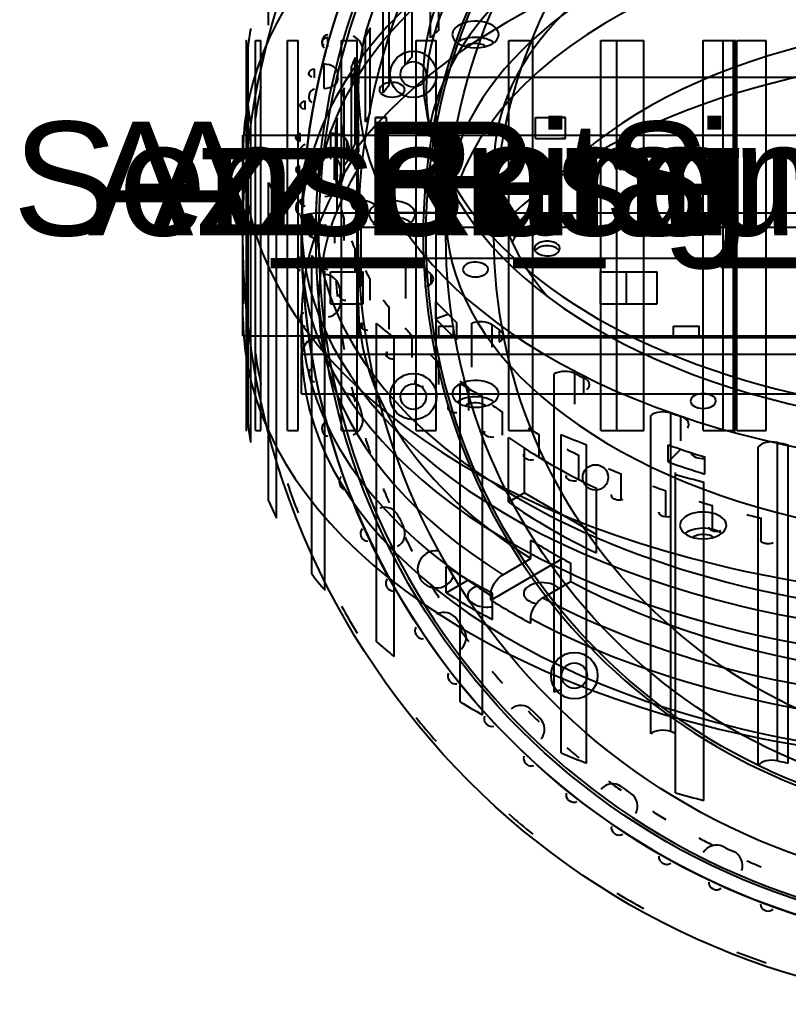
# Model space of a CAD drawing. Header units: millimetres. Extents: x 179.4 to 240.5, y 124.8 to 172.2.
# Drawn here: x 179.38 to 203.04, y 124.75 to 155.14 of the extents above; entities that cross this region are included whole.
import ezdxf
from ezdxf.enums import TextEntityAlignment as Align

# ---------------------------------------------------------------- set-up
doc = ezdxf.new("R2010")
doc.units = ezdxf.units.MM
for name, color, linetype in [('A_01_Base_Az_Retainer_Ring', 7, 'CONTINUOUS'), ('A_01_Base_Az_Ring_Gear', 7, 'CONTINUOUS'), ('A_01_Base_Base_Cup', 7, 'CONTINUOUS'), ('A_01_Base_Sensor_Sun_Gear', 7, 'CONTINUOUS'), ('V_01_Base_Az_Retainer_Ring_0', 7, 'CONTINUOUS'), ('V_01_Base_Az_Retainer_Ring_1', 7, 'CONTINUOUS'), ('V_01_Base_Az_Retainer_Ring_2', 7, 'CONTINUOUS'), ('V_01_Base_Az_Retainer_Ring_3', 7, 'CONTINUOUS'), ('V_01_Base_Az_Ring_Gear_0', 7, 'CONTINUOUS'), ('V_01_Base_Az_Ring_Gear_1', 7, 'CONTINUOUS'), ('V_01_Base_Az_Ring_Gear_2', 7, 'CONTINUOUS'), ('V_01_Base_Az_Ring_Gear_3', 7, 'CONTINUOUS'), ('V_01_Base_Base_Cup_0', 7, 'CONTINUOUS'), ('V_01_Base_Base_Cup_1', 7, 'CONTINUOUS'), ('V_01_Base_Base_Cup_2', 7, 'CONTINUOUS'), ('V_01_Base_Base_Cup_3', 7, 'CONTINUOUS'), ('V_01_Base_Sensor_Sun_Gear_0', 7, 'CONTINUOUS'), ('V_01_Base_Sensor_Sun_Gear_1', 7, 'CONTINUOUS'), ('V_01_Base_Sensor_Sun_Gear_2', 7, 'CONTINUOUS'), ('V_01_Base_Sensor_Sun_Gear_3', 7, 'CONTINUOUS')]:
    doc.layers.add(name, color=color, linetype=linetype)
doc.styles.get("Standard").update_dxf_attribs({"font": 'arial.ttf'})

msp = doc.modelspace()

# ---------------------------------------------------------------- linework, layer by layer
at = {"layer": 'V_01_Base_Az_Retainer_Ring_0'}
msp.add_line((188.058, 147.803), (188.058, 148.761), dxfattribs=at)
msp.add_open_spline([(188.058, 148.761), (188.057, 148.874), (188.103, 148.986), (188.183, 149.067), (188.263, 149.149), (188.378, 149.197), (188.493, 149.197)], degree=3, knots=[0, 0, 0, 0, 0.5, 0.5, 0.5, 1, 1, 1, 1], dxfattribs=at)
for points in [[(188.493, 149.197), (189.032, 149.197), (190.623, 149.197), (193.185, 149.197), (196.591, 149.197), (200.669, 149.197), (205.214, 149.197), (210, 149.197), (214.786, 149.197), (219.331, 149.197), (223.409, 149.197), (226.815, 149.197), (229.377, 149.197), (230.968, 149.197), (231.507, 149.197)], [(188.058, 148.761), (188.608, 148.761), (190.231, 148.761), (192.845, 148.761), (196.319, 148.761), (200.48, 148.761), (205.117, 148.761), (210, 148.761), (214.883, 148.761), (219.52, 148.761), (223.681, 148.761), (227.155, 148.761), (229.769, 148.761), (231.392, 148.761), (231.942, 148.761)], [(188.058, 147.803), (188.608, 147.803), (190.231, 147.803), (192.845, 147.803), (196.319, 147.803), (200.48, 147.803), (205.117, 147.803), (210, 147.803), (214.883, 147.803), (219.52, 147.803), (223.681, 147.803), (227.155, 147.803), (229.769, 147.803), (231.392, 147.803), (231.942, 147.803)]]:
    msp.add_open_spline(points, degree=1, dxfattribs=at)
at = {"layer": 'V_01_Base_Az_Retainer_Ring_1'}
for centre, radius in [((210, 148.5), 21.942), ((210, 148.5), 21.942), ((210, 148.5), 21.507), ((210, 148.5), 17.501), ((191.497, 153.458), 0.714), ((191.497, 153.458), 0.392), ((191.497, 143.542), 0.714), ((191.497, 143.542), 0.392), ((196.455, 134.955), 0.714), ((196.455, 134.955), 0.392)]:
    msp.add_circle(centre, radius, dxfattribs=at)
at = {"layer": 'V_01_Base_Az_Retainer_Ring_2'}
msp.add_line((188.058, 147.803), (188.058, 148.761), dxfattribs=at)
for points, degree, knots in [([(188.058, 148.761), (188.057, 148.874), (188.103, 148.986), (188.183, 149.067), (188.263, 149.149), (188.378, 149.197), (188.493, 149.197)], 3, [0, 0, 0, 0, 0.5, 0.5, 0.5, 1, 1, 1, 1]), ([(192.211, 149.197), (192.202, 149.197), (192.193, 149.197), (192.167, 149.197), (192.14, 149.197), (192.098, 149.197), (192.055, 149.197), (191.999, 149.197), (191.942, 149.197), (191.874, 149.197), (191.807, 149.197), (191.658, 149.197), (191.497, 149.197), (191.417, 149.197), (191.338, 149.197), (191.263, 149.197), (191.187, 149.197), (191.119, 149.197), (191.052, 149.197), (190.995, 149.197), (190.939, 149.197), (190.896, 149.197), (190.854, 149.197), (190.827, 149.197), (190.801, 149.197), (190.792, 149.197), (190.783, 149.197)], 2, [1.570796, 1.570796, 1.570796, 1.795196, 1.795196, 2.019595, 2.019595, 2.243995, 2.243995, 2.468394, 2.468394, 2.692794, 2.692794, 3.141593, 3.141593, 3.365992, 3.365992, 3.590392, 3.590392, 3.814791, 3.814791, 4.039191, 4.039191, 4.26359, 4.26359, 4.48799, 4.48799, 4.712389, 4.712389, 4.712389])]:
    msp.add_open_spline(points, degree=degree, knots=knots, dxfattribs=at)
for points in [[(188.493, 149.197), (188.628, 149.197), (189.032, 149.197), (189.7, 149.197), (190.623, 149.197), (191.79, 149.197), (193.185, 149.197), (194.792, 149.197), (196.591, 149.197), (198.558, 149.197), (200.669, 149.197), (202.897, 149.197), (205.214, 149.197), (207.592, 149.197), (210, 149.197)], [(188.058, 148.761), (188.196, 148.761), (188.608, 148.761), (189.289, 148.761), (190.231, 148.761), (191.421, 148.761), (192.845, 148.761), (194.485, 148.761), (196.319, 148.761), (198.326, 148.761), (200.48, 148.761), (202.753, 148.761), (205.117, 148.761), (207.543, 148.761), (210, 148.761)], [(188.058, 147.803), (188.196, 147.803), (188.608, 147.803), (189.289, 147.803), (190.231, 147.803), (191.421, 147.803), (192.845, 147.803), (194.485, 147.803), (196.319, 147.803), (198.326, 147.803), (200.48, 147.803), (202.753, 147.803), (205.117, 147.803), (207.543, 147.803), (210, 147.803)]]:
    msp.add_open_spline(points, degree=1, dxfattribs=at)
at = {"layer": 'V_01_Base_Az_Retainer_Ring_3'}
msp.add_line((188.058, 148.017), (188.058, 148.799), dxfattribs=at)
for centre, major_axis, start_param, end_param in [((210, 149.154), (21.507, 0), 0, 6.28318), ((210, 149.154), (17.501, 0), 0, 3.141593), ((210, 148.017), (17.501, 0), 0.056317, 3.085276), ((193.411, 154.684), (-0.714, 0), -3.141593, -0.785398), ((193.411, 154.684), (-0.714, 0), -0.785398, 0), ((193.411, 154.684), (-0.714, 0), 0, -3.141593), ((193.411, 154.185), (-0.714, 0), -0.785398, -0.650209), ((193.411, 154.185), (-0.714, 0), -2.491384, -0.785398), ((193.411, 154.185), (-0.392, 0), -2.526325, -0.785398), ((193.411, 154.185), (-0.392, 0), -0.785398, -0.615268), ((190.844, 149.154), (-0.714, 0), -3.141593, -0.785398), ((190.844, 149.154), (-0.714, 0), -0.785398, 0), ((190.844, 149.154), (-0.714, 0), 0, -3.141593), ((190.844, 148.655), (-0.714, 0), -0.785398, -0.650209), ((190.844, 148.655), (-0.714, 0), -2.491384, -0.785398), ((210, 149.154), (17.501, 0), 3.141593, 5.497787), ((210, 148.799), (21.942, 0), 3.141593, 5.497787), ((190.844, 148.655), (-0.392, 0), -0.785398, -0.615268), ((190.844, 148.655), (-0.392, 0), -2.526325, -0.785398), ((210, 148.017), (21.942, 0), 3.141593, 5.497787), ((193.411, 143.625), (-0.714, 0), -3.141593, -0.785398), ((193.411, 143.625), (-0.714, 0), -0.785398, 0), ((193.411, 143.625), (-0.714, 0), 0, -3.141593), ((193.411, 143.126), (-0.714, 0), -2.491384, -0.785398), ((193.411, 143.126), (-0.714, 0), -0.785398, -0.650209), ((193.411, 143.126), (-0.392, 0), -0.785398, -0.615268), ((193.411, 143.126), (-0.392, 0), -2.526325, -0.785398), ((200.422, 139.577), (-0.714, 0), -0.785398, 0), ((200.422, 139.577), (-0.714, 0), -3.141593, -0.785398), ((200.422, 139.577), (-0.714, 0), 0, -3.141593), ((200.422, 139.077), (-0.714, 0), -2.491384, -0.785398), ((200.422, 139.077), (-0.714, 0), -0.785398, -0.650209), ((200.422, 139.077), (-0.392, 0), -0.785398, -0.615268), ((200.422, 139.077), (-0.392, 0), -2.526325, -0.785398)]:
    msp.add_ellipse(centre, major_axis=major_axis, ratio=0.57735, start_param=start_param, end_param=end_param, dxfattribs=at)
msp.add_open_spline([(231.942, 148.799), (231.943, 150.073), (231.62, 151.344), (230.994, 152.552), (230.038, 154.404), (228.372, 156.105), (226.165, 157.508), (224.551, 158.536), (222.649, 159.406), (220.558, 160.074), (216.746, 161.299), (212.298, 161.836), (207.964, 161.596), (205.316, 161.453), (202.713, 161.026), (200.326, 160.342), (197.938, 159.659), (195.766, 158.719), (193.951, 157.581), (191.69, 156.166), (189.983, 154.441), (189.01, 152.56), (188.382, 151.349), (188.057, 150.075), (188.058, 148.799)], degree=3, knots=[0, 0, 0, 0, 0.092944, 0.092944, 0.092944, 0.235287, 0.235287, 0.235287, 0.339531, 0.339531, 0.339531, 0.529722, 0.529722, 0.529722, 0.645977, 0.645977, 0.645977, 0.762232, 0.762232, 0.762232, 0.906874, 0.906874, 0.906874, 1, 1, 1, 1], dxfattribs=at)
at = {"layer": 'V_01_Base_Az_Ring_Gear_0'}
for p, q in [((186.25, 145.414), (186.25, 151.586)), ((188.947, 146.393), (188.947, 147.386)), ((189.954, 146.393), (189.954, 147.386))]:
    msp.add_line(p, q, dxfattribs=at)
for points, degree in [([(186.25, 151.586), (186.845, 151.586), (188.602, 151.586), (191.432, 151.586), (195.192, 151.586), (199.695, 151.586), (204.715, 151.586), (210, 151.586), (215.285, 151.586), (220.305, 151.586), (224.808, 151.586), (228.568, 151.586), (231.398, 151.586), (233.155, 151.586), (233.75, 151.586)], 1), ([(188.947, 147.386), (189.414, 147.386), (189.954, 147.386)], 2), ([(188.947, 146.393), (189.414, 146.393), (189.954, 146.393)], 2), ([(186.25, 145.414), (186.845, 145.414), (188.602, 145.414), (191.432, 145.414), (195.192, 145.414), (199.695, 145.414), (204.715, 145.414), (210, 145.414), (215.285, 145.414), (220.305, 145.414), (224.808, 145.414), (228.568, 145.414), (231.398, 145.414), (233.155, 145.414), (233.75, 145.414)], 1)]:
    msp.add_open_spline(points, degree=degree, dxfattribs=at)
for points in [[(189.525, 147.386), (189.526, 147.386), (189.568, 147.386), (189.644, 147.386), (189.721, 147.386), (189.831, 147.386), (189.954, 147.386)], [(189.525, 146.393), (189.526, 146.393), (189.568, 146.393), (189.644, 146.393), (189.721, 146.393), (189.831, 146.393), (189.954, 146.393)]]:
    msp.add_open_spline(points, degree=3, knots=[3.141593, 3.141593, 3.141593, 3.141593, 3.779473, 3.779473, 3.779473, 4.417354, 4.417354, 4.417354, 4.417354], dxfattribs=at)
at = {"layer": 'V_01_Base_Az_Ring_Gear_1'}
msp.add_circle((210, 148.5), 23.75, dxfattribs=at)
for centre, radius, start, end in [((210, 148.5), 20.932, 161.342, 162.658), ((188.882, 154.433), 0.204, 164.4071, -128.6253), ((210, 148.5), 22.14, 164.1916, 164.3084), ((188.894, 154.475), 0.204, 97.1253, 164.0929), ((210, 148.5), 20.932, 165.842, 167.158), ((188.49, 152.801), 0.204, 101.6253, 168.5929), ((188.481, 152.758), 0.204, 168.9071, -124.1253), ((210, 148.5), 22.14, 168.6916, 168.8084), ((210, 148.5), 20.932, 170.342, 171.658), ((188.214, 151.056), 0.204, 173.4071, -119.6253), ((210, 148.5), 22.14, 173.1916, 173.3084), ((188.219, 151.1), 0.204, 106.1253, 173.0929), ((210, 148.5), 20.932, 174.842, 176.158), ((188.082, 149.383), 0.204, 110.6253, 177.5929), ((210, 148.5), 22.14, 177.6916, 177.8084), ((188.08, 149.339), 0.204, 177.9071, -115.1253), ((210, 148.5), 20.932, 179.342, -179.342), ((188.08, 147.661), 0.204, 115.1253, -177.9071), ((210, 148.5), 22.14, -177.8084, -177.6916), ((188.082, 147.617), 0.204, -177.5929, -110.6253), ((210, 148.5), 20.932, -176.158, -174.842), ((188.214, 145.944), 0.204, 119.6253, -173.4071), ((210, 148.5), 22.14, -173.3084, -173.1916), ((188.219, 145.9), 0.204, -173.0929, -106.1253), ((210, 148.5), 20.932, -171.658, -170.342), ((188.481, 144.242), 0.204, 124.1253, -168.9071), ((210, 148.5), 22.14, -168.8084, -168.6916), ((188.49, 144.199), 0.204, -168.5929, -101.6253), ((210, 148.5), 20.932, -167.158, -165.842), ((188.882, 142.567), 0.204, 128.6253, -164.4071), ((210, 148.5), 22.14, -164.3084, -164.1916), ((188.894, 142.525), 0.204, -164.0929, -97.1253), ((210, 148.5), 20.932, -162.658, -161.342), ((189.412, 140.928), 0.204, 133.1253, -159.9071), ((210, 148.5), 22.14, -159.8084, -159.6916), ((189.428, 140.887), 0.204, -159.5929, -92.6253), ((210, 148.5), 20.932, -158.158, -156.842), ((190.07, 139.336), 0.204, 137.6253, -155.4071), ((210, 148.5), 22.14, -155.3084, -155.1916), ((190.088, 139.296), 0.204, -155.0929, -88.1253), ((210, 148.5), 20.932, -153.658, -152.342), ((190.85, 137.801), 0.204, 142.1253, -150.9071), ((210, 148.5), 22.14, -150.8084, -150.6916), ((210, 148.5), 20.932, -149.158, -147.842), ((190.872, 137.762), 0.204, -150.5929, -83.6253), ((191.749, 136.331), 0.204, 146.6253, -146.4071), ((210, 148.5), 22.14, -146.3084, -146.1916), ((191.773, 136.295), 0.204, -146.0929, -79.1253), ((210, 148.5), 20.932, -144.658, -143.342), ((192.76, 134.937), 0.204, 151.1253, -141.9071), ((210, 148.5), 20.932, -140.158, -138.842), ((210, 148.5), 22.14, -141.8084, -141.6916), ((192.787, 134.902), 0.204, -141.5929, -74.6253), ((210, 148.5), 20.932, -135.658, -134.342), ((193.877, 133.626), 0.204, 155.6253, -137.4071), ((210, 148.5), 22.14, -137.3084, -137.1916), ((193.907, 133.594), 0.204, -137.0929, -70.1253), ((210, 148.5), 20.932, -131.158, -129.842), ((195.094, 132.407), 0.204, 160.1253, -132.9071), ((210, 148.5), 22.14, -132.8084, -132.6916), ((195.126, 132.377), 0.204, -132.5929, -65.6253), ((210, 148.5), 20.932, -126.658, -125.342), ((196.402, 131.287), 0.204, 164.6253, -128.4071), ((210, 148.5), 22.14, -128.3084, -128.1916), ((196.437, 131.26), 0.204, -128.0929, -61.1253), ((210, 148.5), 20.932, -122.158, -120.842), ((197.795, 130.273), 0.204, 169.1253, -123.9071), ((210, 148.5), 22.14, -123.8084, -123.6916), ((197.831, 130.249), 0.204, -123.5929, -56.6253), ((210, 148.5), 20.932, -117.658, -116.342), ((199.262, 129.372), 0.204, 173.6253, -119.4071), ((210, 148.5), 22.14, -119.3084, -119.1916), ((199.301, 129.35), 0.204, -119.0929, -52.1253), ((210, 148.5), 20.932, -113.158, -111.842), ((200.796, 128.588), 0.204, 178.1253, -114.9071), ((210, 148.5), 22.14, -114.8084, -114.6916), ((200.836, 128.57), 0.204, -114.5929, -47.6253), ((202.387, 127.928), 0.204, -177.3747, -110.4071), ((210, 148.5), 22.14, -110.3084, -110.1916), ((202.428, 127.912), 0.204, -110.0929, -43.1253)]:
    msp.add_arc(centre, radius, start, end, dxfattribs=at)
at = {"layer": 'V_01_Base_Az_Ring_Gear_2'}
for p, q in [((186.25, 147.386), (186.25, 151.586)), ((186.271, 146.393), (186.271, 147.386)), ((197.264, 146.393), (197.264, 147.386)), ((198.057, 146.393), (198.057, 147.386)), ((199.007, 146.393), (199.007, 147.386)), ((186.25, 145.414), (186.25, 146.393))]:
    msp.add_line(p, q, dxfattribs=at)
for points, degree in [([(186.25, 151.586), (186.399, 151.586), (186.845, 151.586), (187.583, 151.586), (188.602, 151.586), (189.89, 151.586), (191.432, 151.586), (193.206, 151.586), (195.192, 151.586), (197.364, 151.586), (199.695, 151.586), (202.156, 151.586), (204.715, 151.586), (207.341, 151.586), (210, 151.586)], 1), ([(186.25, 147.386), (186.25, 147.386), (186.271, 147.386)], 2), ([(197.264, 147.386), (198.114, 147.386), (199.007, 147.386)], 2), ([(186.25, 146.393), (186.25, 146.393), (186.271, 146.393)], 2), ([(197.264, 146.393), (198.114, 146.393), (199.007, 146.393)], 2), ([(186.25, 145.414), (186.399, 145.414), (186.845, 145.414), (187.583, 145.414), (188.602, 145.414), (189.89, 145.414), (191.432, 145.414), (193.206, 145.414), (195.192, 145.414), (197.364, 145.414), (199.695, 145.414), (202.156, 145.414), (204.715, 145.414), (207.341, 145.414), (210, 145.414)], 1)]:
    msp.add_open_spline(points, degree=degree, dxfattribs=at)
at = {"layer": 'V_01_Base_Az_Ring_Gear_3'}
for p, q in [((192.279, 154.823), (192.279, 157.452)), ((192.028, 154.586), (192.028, 157.216)), ((191.46, 154), (191.46, 156.63)), ((191.241, 153.753), (191.241, 156.382)), ((190.754, 153.143), (190.754, 155.773)), ((190.57, 152.887), (190.57, 155.516)), ((190.168, 152.257), (190.168, 154.886)), ((188.685, 154.414), (188.685, 154.477)), ((188.698, 154.395), (188.698, 154.502)), ((188.868, 154.301), (188.868, 154.587)), ((190.019, 151.993), (190.019, 154.622)), ((189.704, 151.346), (189.704, 153.976)), ((188.281, 153.455), (188.281, 153.501)), ((188.29, 153.437), (188.29, 153.526)), ((188.449, 153.349), (188.449, 153.618)), ((189.591, 151.077), (189.591, 153.706)), ((189.364, 150.418), (189.364, 153.047)), ((188.162, 152.377), (188.162, 152.634)), ((189.289, 150.144), (189.289, 152.773)), ((188.011, 152.482), (188.011, 152.509)), ((188.016, 152.466), (188.016, 152.535)), ((189.153, 149.933), (189.153, 152.106)), ((189.115, 150.21), (189.115, 151.83)), ((187.876, 151.5), (187.876, 151.509)), ((187.878, 151.488), (187.878, 151.535)), ((188.01, 151.393), (188.01, 151.64)), ((189.069, 150.881), (189.069, 151.159)), ((186.25, 145.98), (186.25, 151.02)), ((189.069, 150.216), (189.069, 150.881)), ((187.994, 150.404), (187.994, 150.642)), ((189.153, 149.277), (189.153, 149.933)), ((188.113, 149.418), (188.113, 149.646)), ((189.364, 148.342), (189.364, 148.992)), ((188.367, 148.443), (188.367, 148.659)), ((189.704, 147.416), (189.704, 148.064)), ((188.754, 147.484), (188.754, 147.686)), ((190.168, 146.505), (190.168, 147.154)), ((189.273, 146.548), (189.273, 146.734)), ((190.754, 145.615), (190.754, 146.267)), ((189.919, 145.64), (189.919, 145.809)), ((191.46, 144.75), (191.46, 145.41)), ((190.689, 144.768), (190.689, 144.915)), ((192.279, 143.916), (192.279, 144.587)), ((191.578, 143.93), (191.578, 144.059)), ((193.208, 143.118), (193.208, 143.805)), ((192.581, 143.132), (192.581, 143.246)), ((194.24, 142.36), (194.24, 143.066)), ((193.691, 142.384), (193.691, 142.481)), ((195.37, 141.646), (195.37, 142.377)), ((194.902, 141.688), (194.902, 141.769)), ((196.589, 140.98), (196.589, 141.741)), ((196.206, 141.051), (196.206, 141.113)), ((197.892, 140.37), (197.892, 141.162)), ((197.594, 140.474), (197.594, 140.519)), ((199.269, 139.847), (199.269, 140.644)), ((200.712, 139.417), (200.712, 140.19)), ((199.06, 139.963), (199.06, 139.989)), ((202.212, 139.082), (202.212, 139.802)), ((200.593, 139.52), (200.593, 139.528)), ((192.51, 137.504), (192.51, 138.314)), ((192.51, 137.504), (193.197, 137.9)), ((193.933, 136.682), (193.933, 137.493))]:
    msp.add_line(p, q, dxfattribs=at)
for centre, major_axis, start_param, end_param in [((210, 151.02), (23.75, 0), 0, 3.141593), ((210, 145.98), (22.167, 0), 0.373856, 2.767737), ((210, 151.02), (20.932, 0), 2.81595, 2.838918), ((210, 148.39), (20.932, 0), 2.58033, 2.603298), ((188.882, 154.445), (0.204, 0), 2.869446, 3.141593), ((188.882, 154.445), (0.204, 0), 3.141593, 4.03825), ((210, 151.02), (22.14, 0), 2.865684, 2.867722), ((188.894, 154.47), (0.204, 0), 1.695157, 2.863961), ((210, 151.02), (20.932, 0), 2.894489, 2.917457), ((210, 148.39), (20.932, 0), 2.65887, 2.681838), ((188.481, 153.478), (0.204, 0), 2.947986, 3.141593), ((188.481, 153.478), (0.204, 0), 3.141593, 4.11679), ((210, 151.02), (22.14, 0), 2.944224, 2.946262), ((188.49, 153.503), (0.204, 0), 1.773696, 2.9425), ((210, 151.02), (20.932, 0), 2.973029, 2.995997), ((210, 148.39), (20.932, 0), 2.73741, 2.760378), ((188.219, 152.521), (0.204, 0), 1.852236, 3.02104), ((188.214, 152.496), (0.204, 0), 3.026526, 3.141593), ((188.214, 152.496), (0.204, 0), 3.141593, 4.19533), ((210, 151.02), (22.14, 0), 3.022764, 3.024802), ((210, 148.39), (20.932, 0), 2.81595, 2.838918), ((210, 151.02), (20.932, 0), 3.051569, 3.074537), ((210, 151.02), (22.14, 0), 3.101304, 3.103342), ((188.08, 151.504), (0.204, 0), 3.105065, 3.141593), ((188.08, 151.504), (0.204, 0), 3.141593, 4.27387), ((188.082, 151.53), (0.204, 0), 1.930776, 3.09958), ((210, 148.39), (20.932, 0), 2.894489, 2.917457), ((210, 151.02), (20.932, 0), 3.130109, 3.141593), ((210, 151.02), (23.75, 0), 3.141593, 5.497787), ((210, 151.02), (20.932, 0), 3.141593, 3.153077), ((188.08, 150.535), (0.204, 0), 2.009316, 3.141593), ((188.08, 150.535), (0.204, 0), 3.141593, 3.17812), ((210, 151.02), (22.14, 0), 3.179843, 3.181882), ((188.082, 150.51), (0.204, 0), 3.183605, 4.352409), ((210, 151.02), (20.932, 0), 3.208649, 3.231617), ((210, 148.39), (20.932, 0), 2.973029, 2.995997), ((188.214, 149.544), (0.204, 0), 2.087856, 3.141593), ((188.214, 149.544), (0.204, 0), 3.141593, 3.25666), ((210, 151.02), (22.14, 0), 3.258383, 3.260421), ((188.219, 149.519), (0.204, 0), 3.262145, 4.430949), ((210, 151.02), (20.932, 0), 3.287188, 3.310156), ((188.481, 148.562), (0.204, 0), 2.166395, 3.141593), ((188.481, 148.562), (0.204, 0), 3.141593, 3.335199), ((210, 151.02), (22.14, 0), 3.336923, 3.338961), ((188.49, 148.537), (0.204, 0), 3.340685, 4.509489), ((210, 151.02), (20.932, 0), 3.365728, 3.388696), ((188.882, 147.594), (0.204, 0), 2.244935, 3.141593), ((188.882, 147.594), (0.204, 0), 3.141593, 3.413739), ((210, 151.02), (22.14, 0), 3.415463, 3.417501), ((188.894, 147.57), (0.204, 0), 3.419225, 4.588029), ((210, 151.02), (20.932, 0), 3.444268, 3.467236), ((189.412, 146.648), (0.204, 0), 2.323475, 3.141593), ((189.412, 146.648), (0.204, 0), 3.141593, 3.492279), ((210, 151.02), (22.14, 0), 3.494003, 3.496041), ((189.428, 146.624), (0.204, 0), 3.497765, 4.666569), ((210, 151.02), (20.932, 0), 3.522808, 3.545776), ((210, 145.98), (23.75, 0), 3.141593, 5.497787), ((190.07, 145.729), (0.204, 0), 2.402015, 3.141593), ((190.07, 145.729), (0.204, 0), 3.141593, 3.570819), ((210, 151.02), (22.14, 0), 3.572543, 3.574581), ((190.088, 145.706), (0.204, 0), 3.576304, 4.745108), ((210, 151.02), (20.932, 0), 3.601348, 3.624316), ((190.85, 144.843), (0.204, 0), 2.480555, 3.141593), ((190.85, 144.843), (0.204, 0), 3.141593, 3.649359), ((210, 151.02), (22.14, 0), 3.651082, 3.653121), ((190.872, 144.821), (0.204, 0), 3.654844, 4.823648), ((210, 151.02), (20.932, 0), 3.679888, 3.702856), ((191.749, 143.994), (0.204, 0), 2.559095, 3.141593), ((191.749, 143.994), (0.204, 0), 3.141593, 3.727899), ((210, 151.02), (22.14, 0), 3.729622, 3.73166), ((191.773, 143.973), (0.204, 0), 3.733384, 4.902188), ((210, 151.02), (20.932, 0), 3.758427, 3.781395), ((192.76, 143.189), (0.204, 0), 2.637634, 3.141593), ((192.76, 143.189), (0.204, 0), 3.141593, 3.806438), ((210, 151.02), (20.932, 0), 3.836967, 3.859935), ((210, 151.02), (22.14, 0), 3.808162, 3.8102), ((192.787, 143.169), (0.204, 0), 3.811924, 4.980728), ((210, 151.02), (20.932, 0), 3.915507, 3.938475), ((193.877, 142.432), (0.204, 0), 2.716174, 3.141593), ((193.877, 142.432), (0.204, 0), 3.141593, 3.884978), ((210, 151.02), (22.14, 0), 3.886702, 3.88874), ((193.907, 142.414), (0.204, 0), 3.890464, 5.059268), ((210, 151.02), (20.932, 0), 3.994047, 4.017015), ((195.094, 141.729), (0.204, 0), 2.794714, 3.141593), ((195.094, 141.729), (0.204, 0), 3.141593, 3.963518), ((210, 151.02), (22.14, 0), 3.965242, 3.96728), ((195.126, 141.711), (0.204, 0), 3.969003, 5.137807), ((210, 151.02), (20.932, 0), 4.072587, 4.095555), ((196.402, 141.082), (0.204, 0), 2.873254, 3.141593), ((196.402, 141.082), (0.204, 0), 3.141593, 4.042058), ((210, 151.02), (22.14, 0), 4.043781, 4.04582), ((196.437, 141.066), (0.204, 0), 4.047543, 5.216347), ((210, 151.02), (20.932, 0), 4.151126, 4.174094), ((197.795, 140.497), (0.204, 0), 2.951794, 3.141593), ((197.795, 140.497), (0.204, 0), 3.141593, 4.120598), ((210, 151.02), (22.14, 0), 4.122321, 4.124359), ((197.831, 140.482), (0.204, 0), 4.126083, 5.294887), ((210, 151.02), (20.932, 0), 4.229666, 4.252634), ((199.262, 139.976), (0.204, 0), 3.030333, 3.141593), ((199.262, 139.976), (0.204, 0), 3.141593, 4.199137), ((210, 151.02), (22.14, 0), 4.200861, 4.202899), ((199.301, 139.964), (0.204, 0), 4.204623, 5.373427), ((210, 151.02), (20.932, 0), 4.308206, 4.331174), ((200.796, 139.524), (0.204, 0), 3.108873, 3.141593), ((200.796, 139.524), (0.204, 0), 3.141593, 4.277677), ((210, 151.02), (22.14, 0), 4.279401, 4.281439), ((200.836, 139.513), (0.204, 0), 4.283163, 5.451967), ((202.387, 139.142), (0.204, 0), 3.187413, 4.356217), ((210, 151.02), (22.14, 0), 4.357941, 4.359979), ((202.428, 139.134), (0.204, 0), 4.361703, 5.530507), ((210, 147.591), (23.75, 0), 3.884605, 3.969376), ((193.775, 137.413), (0.604, 0), 2.033344, 3.141593), ((210, 146.78), (23.75, 0), 3.884605, 3.969376), ((193.775, 137.413), (0.604, 0), 3.141593, 4.976117)]:
    msp.add_ellipse(centre, major_axis=major_axis, ratio=0.57735, start_param=start_param, end_param=end_param, dxfattribs=at)
at = {"layer": 'V_01_Base_Base_Cup_0'}
for p, q in [((189.799, 145.365), (189.799, 153.376)), ((190.329, 151.487), (190.329, 152.131)), ((190.667, 151.487), (190.667, 152.131)), ((195.262, 151.487), (195.262, 152.131)), ((196.185, 151.487), (196.185, 152.131)), ((192.283, 145.365), (192.283, 145.714)), ((192.737, 145.365), (192.737, 145.714)), ((188.058, 143.624), (188.058, 144.843))]:
    msp.add_line(p, q, dxfattribs=at)
for points, degree in [([(189.799, 153.376), (190.306, 153.376), (191.8, 153.376), (194.206, 153.376), (197.405, 153.376), (201.235, 153.376), (205.505, 153.376), (210, 153.376), (214.495, 153.376), (218.765, 153.376), (222.595, 153.376), (225.794, 153.376), (228.2, 153.376), (229.694, 153.376), (230.201, 153.376)], 1), ([(190.329, 152.131), (190.478, 152.131), (190.667, 152.131)], 2), ([(195.262, 152.131), (195.709, 152.131), (196.185, 152.131)], 2), ([(196.185, 152.131), (196.066, 152.131), (196.063, 152.131)], 2), ([(190.329, 151.487), (190.478, 151.487), (190.667, 151.487)], 2), ([(195.262, 151.487), (195.709, 151.487), (196.185, 151.487)], 2), ([(196.185, 151.487), (196.066, 151.487), (196.063, 151.487)], 2), ([(192.283, 145.714), (192.501, 145.714), (192.737, 145.714)], 2), ([(188.58, 145.365), (188.708, 145.365), (189.09, 145.365), (189.721, 145.365), (190.595, 145.365), (191.7, 145.365), (193.023, 145.365), (194.549, 145.365), (196.26, 145.365), (198.134, 145.365), (200.15, 145.365), (202.283, 145.365), (204.509, 145.365), (206.8, 145.365), (209.129, 145.365)], 1), ([(188.058, 144.843), (188.189, 144.843), (188.581, 144.843), (189.228, 144.843), (190.124, 144.843), (191.257, 144.843), (192.615, 144.843), (194.18, 144.843), (195.934, 144.843), (197.856, 144.843), (199.923, 144.843), (202.111, 144.843), (204.393, 144.843), (206.741, 144.843), (209.129, 144.843)], 1), ([(188.058, 143.624), (188.608, 143.624), (190.231, 143.624), (192.845, 143.624), (196.319, 143.624), (200.48, 143.624), (205.117, 143.624), (210, 143.624), (214.883, 143.624), (219.52, 143.624), (223.681, 143.624), (227.155, 143.624), (229.769, 143.624), (231.392, 143.624), (231.942, 143.624)], 1)]:
    msp.add_open_spline(points, degree=degree, dxfattribs=at)
for points, knots in [([(188.058, 144.843), (188.058, 144.94), (188.083, 145.029), (188.133, 145.112), (188.224, 145.267), (188.4, 145.367), (188.58, 145.365)], [0, 0, 0, 0, 0.5, 0.5, 0.5, 1, 1, 1, 1]), ([(191.629, 145.365), (191.633, 145.365), (191.637, 145.365), (191.64, 145.365), (191.651, 145.365), (191.662, 145.365), (191.673, 145.365), (191.691, 145.365), (191.709, 145.365), (191.727, 145.365), (191.751, 145.365), (191.775, 145.365), (191.799, 145.365), (191.828, 145.365), (191.857, 145.365), (191.886, 145.365), (191.919, 145.365), (191.953, 145.365), (191.986, 145.365), (192.022, 145.365), (192.058, 145.365), (192.094, 145.365), (192.206, 145.365), (192.321, 145.365), (192.427, 145.365), (192.46, 145.365), (192.493, 145.365), (192.526, 145.365), (192.555, 145.365), (192.584, 145.365), (192.613, 145.365), (192.637, 145.365), (192.66, 145.365), (192.684, 145.365), (192.702, 145.365), (192.719, 145.365), (192.737, 145.365)], [3.141593, 3.141593, 3.141593, 3.141593, 3.338497, 3.338497, 3.338497, 3.535402, 3.535402, 3.535402, 3.732306, 3.732306, 3.732306, 3.929211, 3.929211, 3.929211, 4.126115, 4.126115, 4.126115, 4.32302, 4.32302, 4.32302, 4.519925, 4.519925, 4.519925, 5.110638, 5.110638, 5.110638, 5.307543, 5.307543, 5.307543, 5.504447, 5.504447, 5.504447, 5.701352, 5.701352, 5.701352, 5.898256, 5.898256, 5.898256, 5.898256])]:
    msp.add_open_spline(points, degree=3, knots=knots, dxfattribs=at)
at = {"layer": 'V_01_Base_Base_Cup_1'}
for centre, radius in [((210, 148.5), 20.201), ((210, 148.5), 18.111), ((210, 148.5), 16.021), ((191.497, 153.458), 0.392), ((191.497, 143.542), 0.392), ((197.105, 141.055), 0.392), ((196.455, 134.955), 0.392)]:
    msp.add_circle(centre, radius, dxfattribs=at)
for centre, radius, start, end in [((210, 148.5), 21.942, 0, -92.2742), ((210, 148.5), 21.942, 0, -92.2742), ((210, 148.5), 21.42, 0, -92.3297), ((192.204, 138.226), 0.575, 82.0548, -22.0548)]:
    msp.add_arc(centre, radius, start, end, dxfattribs=at)
at = {"layer": 'V_01_Base_Base_Cup_2'}
for p, q in [((189.799, 149.371), (189.799, 153.376)), ((190.329, 151.487), (190.329, 152.131)), ((190.667, 152.131), (190.329, 152.131)), ((190.667, 151.487), (190.667, 152.131)), ((195.262, 151.487), (195.262, 152.131)), ((196.185, 151.487), (196.185, 152.131)), ((190.667, 151.487), (190.329, 151.487)), ((189.89, 146.933), (189.89, 149.371)), ((189.799, 146.062), (189.799, 146.933)), ((189.818, 145.365), (189.818, 146.062)), ((199.51, 145.365), (199.51, 145.714)), ((200.295, 145.365), (200.295, 145.714)), ((188.598, 145.365), (189.818, 145.365)), ((188.058, 143.624), (188.058, 144.669)), ((188.075, 144.669), (188.075, 144.843))]:
    msp.add_line(p, q, dxfattribs=at)
for points, degree in [([(189.799, 153.376), (189.926, 153.376), (190.306, 153.376), (190.933, 153.376), (191.8, 153.376), (192.896, 153.376), (194.206, 153.376), (195.716, 153.376), (197.405, 153.376), (199.253, 153.376), (201.235, 153.376), (203.328, 153.376), (205.505, 153.376), (207.738, 153.376), (210, 153.376)], 1), ([(190.329, 152.131), (190.478, 152.131), (190.667, 152.131)], 2), ([(195.262, 152.131), (195.709, 152.131), (196.185, 152.131)], 2), ([(196.185, 152.131), (196.066, 152.131), (196.063, 152.131)], 2), ([(190.329, 151.487), (190.478, 151.487), (190.667, 151.487)], 2), ([(195.262, 151.487), (195.709, 151.487), (196.185, 151.487)], 2), ([(196.185, 151.487), (196.066, 151.487), (196.063, 151.487)], 2), ([(189.799, 149.371), (189.8, 149.371), (189.89, 149.371)], 2), ([(189.799, 146.933), (189.8, 146.933), (189.89, 146.933)], 2), ([(189.799, 146.062), (189.799, 146.062), (189.818, 146.062)], 2), ([(199.51, 145.714), (199.897, 145.714), (200.295, 145.714)], 2), ([(188.598, 145.365), (188.821, 145.365), (189.296, 145.365), (190.019, 145.365), (190.98, 145.365), (192.167, 145.365), (193.568, 145.365), (195.165, 145.365), (196.939, 145.365), (198.869, 145.365), (200.931, 145.365), (203.102, 145.365), (205.355, 145.365), (207.664, 145.365), (210, 145.365)], 1), ([(188.058, 144.669), (188.058, 144.669), (188.075, 144.669)], 2), ([(188.075, 144.843), (188.301, 144.843), (188.786, 144.843), (189.525, 144.843), (190.509, 144.843), (191.725, 144.843), (193.16, 144.843), (194.796, 144.843), (196.613, 144.843), (198.591, 144.843), (200.704, 144.843), (202.929, 144.843), (205.239, 144.843), (207.605, 144.843), (210, 144.843)], 1), ([(188.058, 143.624), (188.196, 143.624), (188.608, 143.624), (189.289, 143.624), (190.231, 143.624), (191.421, 143.624), (192.845, 143.624), (194.485, 143.624), (196.319, 143.624), (198.326, 143.624), (200.48, 143.624), (202.753, 143.624), (205.117, 143.624), (207.543, 143.624), (210, 143.624)], 1)]:
    msp.add_open_spline(points, degree=degree, dxfattribs=at)
for points, degree, knots in [([(188.075, 144.843), (188.075, 144.983), (188.134, 145.123), (188.236, 145.22), (188.332, 145.313), (188.464, 145.366), (188.598, 145.365)], 3, [0, 0, 0, 0, 0.512514, 0.512514, 0.512514, 1, 1, 1, 1]), ([(189.818, 145.365), (189.668, 145.365), (189.528, 145.365), (189.398, 145.365), (189.276, 145.365), (189.165, 145.365), (189.063, 145.365), (188.97, 145.365), (188.888, 145.365), (188.815, 145.365), (188.752, 145.365), (188.699, 145.365), (188.655, 145.365), (188.622, 145.365), (188.598, 145.365)], 1, [4.3707683, 4.3707683, 4.3922653, 4.4137624, 4.4352595, 4.4567566, 4.4782537, 4.4997507, 4.5212478, 4.5427449, 4.564242, 4.5857391, 4.6072361, 4.6287332, 4.6502303, 4.6717274, 4.6717274])]:
    msp.add_open_spline(points, degree=degree, knots=knots, dxfattribs=at)
at = {"layer": 'V_01_Base_Base_Cup_3'}
for p, q in [((189.799, 151.967), (189.799, 152.984)), ((189.799, 146.443), (189.799, 151.441)), ((189.81, 151.064), (189.81, 151.59)), ((192.188, 145.939), (192.188, 146.465)), ((188.058, 145.021), (188.058, 146.017)), ((192.574, 146.068), (192.188, 145.939)), ((192.841, 145.286), (192.841, 145.812)), ((194.426, 140.295), (194.426, 142.286)), ((194.916, 140.578), (194.916, 141.956)), ((199.339, 141.535), (199.339, 142.061)), ((199.729, 141.924), (199.339, 141.535)), ((200.47, 141.158), (200.47, 141.684)), ((197.135, 138.731), (197.135, 140.722)), ((194.916, 140.578), (194.426, 140.295)), ((194.916, 140.578), (197.135, 139.297)), ((195.114, 138.56), (195.114, 139.128)), ((193.881, 137.279), (196.09, 138.555)), ((194.251, 138.061), (195.114, 138.56)), ((196.345, 137.849), (196.345, 138.417)), ((195.482, 137.351), (196.345, 137.849)), ((193.881, 137.279), (193.881, 137.421)), ((195.112, 136.568), (195.112, 136.711))]:
    msp.add_line(p, q, dxfattribs=at)
for centre, major_axis, start_param, end_param in [((210, 152.984), (20.201, 0), 0, 3.141593), ((210, 152.984), (18.111, 0), 0, 3.141593), ((210, 150.709), (18.111, 0), 0.109001, 3.032591), ((210, 150.709), (16.021, 0), 0, 3.141593), ((210, 145.875), (16.021, 0), 0.264392, 2.877201), ((190.844, 152.984), (-0.392, 0), -3.141593, -0.785398), ((210, 152.984), (20.201, 0), 3.141593, 5.497787), ((190.844, 152.984), (-0.392, 0), -0.785398, 0), ((190.844, 152.984), (-0.392, 0), 0, -3.141593), ((210, 152.984), (18.111, 0), 3.141593, 5.497787), ((210, 151.967), (20.201, 0), 3.141593, 3.173926), ((210, 151.441), (20.201, 0), 3.119036, 3.141593), ((210, 151.441), (20.201, 0), 3.141593, 3.173926), ((210, 146.443), (21.42, 0), 2.802598, 3.886329), ((210, 150.709), (16.021, 0), 3.141593, 3.599355), ((190.151, 149.514), (0.575, 0), 2.229825, 3.141593), ((190.151, 149.514), (0.575, 0), 3.141593, 4.05336), ((195.618, 148.099), (0.392, 0), 0, 3.141593), ((195.618, 148.099), (0.392, 0), 3.141593, 5.497787), ((195.618, 147.959), (0.392, 0), 0.316379, 2.825214), ((195.618, 148.099), (0.392, 0), 5.497787, 0), ((193.411, 147.454), (-0.392, 0), -3.141593, -0.785398), ((193.411, 147.454), (-0.392, 0), -0.785398, 0), ((193.411, 147.454), (-0.392, 0), 0, -3.141593), ((210, 146.443), (20.201, 0), 3.141593, 3.883874), ((210, 151.967), (20.201, 0), 3.632858, 3.697525), ((210, 146.017), (21.942, 0), 3.141593, 3.887298), ((210, 151.441), (20.201, 0), 3.632858, 3.697525), ((210, 145.021), (21.942, 0), 3.141593, 5.497787), ((200.422, 143.406), (-0.392, 0), -0.785398, 0), ((200.422, 143.406), (-0.392, 0), -3.141593, -0.785398), ((200.422, 143.406), (-0.392, 0), 0, -3.141593), ((210, 149.714), (20.201, 0), 3.832021, 4.021961), ((210, 151.967), (20.201, 0), 4.156457, 4.221123), ((200.422, 141.863), (-0.392, 0), -6.097803, -4.588557), ((200.422, 141.698), (-0.392, 0), -0.505079, -0.373153), ((210, 151.441), (20.201, 0), 4.156457, 4.221123), ((210, 147.723), (20.201, 0), 3.832021, 4.021961), ((210, 147.012), (20.201, 0), 3.883874, 3.970108), ((195.47, 137.485), (0.575, 0), 0.477527, 3.141593), ((210, 146.443), (21.42, 0), 3.967652, 5.497787), ((210, 146.443), (20.201, 0), 3.970108, 4.951752), ((195.47, 137.485), (0.575, 0), 3.141593, 4.385669), ((210, 145.875), (21.942, 0), 3.887298, 3.966684), ((210, 146.017), (21.942, 0), 3.966684, 5.497787)]:
    msp.add_ellipse(centre, major_axis=major_axis, ratio=0.57735, start_param=start_param, end_param=end_param, dxfattribs=at)
for points in [[(189.799, 151.072), (188.66, 149.495), (188.056, 147.759), (188.058, 146.017)], [(193.881, 137.421), (193.876, 137.647), (194.053, 137.953), (194.251, 138.061)], [(195.112, 136.711), (195.107, 136.936), (195.285, 137.242), (195.482, 137.351)]]:
    msp.add_open_spline(points, degree=3, dxfattribs=at)
at = {"layer": 'V_01_Base_Sensor_Sun_Gear_0'}
for p, q in [((186.353, 154.5), (186.353, 142.5)), ((186.358, 142.5), (186.358, 154.5)), ((186.634, 142.5), (186.634, 154.5)), ((186.801, 142.5), (186.801, 154.5)), ((187.619, 142.5), (187.619, 154.5)), ((187.948, 142.5), (187.948, 154.5)), ((189.285, 142.5), (189.285, 154.5)), ((189.766, 142.5), (189.766, 154.5)), ((191.58, 142.5), (191.58, 154.5)), ((192.198, 142.5), (192.198, 154.5)), ((194.435, 142.5), (194.435, 154.5)), ((195.172, 142.5), (195.172, 154.5)), ((197.273, 142.5), (197.273, 154.5)), ((197.763, 142.5), (197.763, 154.5)), ((198.596, 142.5), (198.596, 154.5)), ((200.424, 142.5), (200.424, 154.5)), ((201.033, 142.5), (201.033, 154.5)), ((201.357, 142.5), (201.357, 154.5)), ((201.462, 142.5), (201.462, 154.5)), ((202.366, 142.5), (202.366, 154.5))]:
    msp.add_line(p, q, dxfattribs=at)
for points, degree in [([(186.353, 154.5), (186.353, 154.5), (186.358, 154.5)], 2), ([(186.634, 154.5), (186.708, 154.5), (186.801, 154.5)], 2), ([(187.619, 154.5), (187.775, 154.5), (187.948, 154.5)], 2), ([(189.285, 154.5), (189.517, 154.5), (189.766, 154.5)], 2), ([(191.58, 154.5), (191.882, 154.5), (192.198, 154.5)], 2), ([(194.435, 154.5), (194.797, 154.5), (195.172, 154.5)], 2), ([(197.273, 154.5), (197.392, 154.5), (197.59, 154.5), (197.763, 154.5)], 3), ([(197.763, 154.5), (198.174, 154.5), (198.596, 154.5)], 2), ([(200.424, 154.5), (200.544, 154.5), (200.823, 154.5), (201.033, 154.5)], 3), ([(201.033, 154.5), (201.357, 154.5)], 1), ([(201.357, 154.5), (201.417, 154.5)], 1), ([(201.417, 142.5), (201.417, 154.5)], 1), ([(201.462, 154.5), (201.911, 154.5), (202.366, 154.5)], 2), ([(186.353, 142.5), (186.353, 142.5), (186.358, 142.5)], 2), ([(186.634, 142.5), (186.708, 142.5), (186.801, 142.5)], 2), ([(187.619, 142.5), (187.775, 142.5), (187.948, 142.5)], 2), ([(189.285, 142.5), (189.517, 142.5), (189.766, 142.5)], 2), ([(191.58, 142.5), (191.882, 142.5), (192.198, 142.5)], 2), ([(194.435, 142.5), (194.797, 142.5), (195.172, 142.5)], 2), ([(197.273, 142.5), (197.392, 142.5), (197.59, 142.5), (197.763, 142.5)], 3), ([(197.763, 142.5), (198.174, 142.5), (198.596, 142.5)], 2), ([(200.424, 142.5), (200.544, 142.5), (200.823, 142.5), (201.033, 142.5)], 3), ([(201.033, 142.5), (201.357, 142.5)], 1), ([(201.357, 142.5), (201.417, 142.5)], 1), ([(201.462, 142.5), (201.911, 142.5), (202.366, 142.5)], 2)]:
    msp.add_open_spline(points, degree=degree, dxfattribs=at)
at = {"layer": 'V_01_Base_Sensor_Sun_Gear_1'}
for centre, radius, start, end in [((210, 148.5), 18.2, 23.4248, -23.4248), ((189.465, 154.192), 0.475, -15.5416, 68.3748), ((210, 148.5), 20.834, 164.509, 165.491), ((189.37, 153.838), 0.475, -98.3727, -14.4585), ((210, 148.499), 23.647, 168.832, 171.1622), ((188.788, 150.54), 0.475, -5.5416, 78.3748), ((210, 148.5), 20.834, 174.509, 175.491), ((188.756, 150.175), 0.475, -88.3727, -4.4585), ((210, 148.499), 23.647, 178.832, -178.8378), ((188.756, 146.825), 0.475, 4.4584, 88.3748), ((210, 148.5), 20.834, -175.491, -174.509), ((188.788, 146.46), 0.475, -78.3727, 5.5415), ((210, 148.499), 23.647, -171.168, -168.8378), ((189.37, 143.162), 0.475, 14.4584, 98.3748), ((210, 148.5), 20.834, -165.491, -164.509), ((189.465, 142.808), 0.475, -68.3727, 15.5415), ((210.001, 148.499), 23.647, -161.168, -158.8378), ((190.61, 139.66), 0.475, 24.4584, 108.3748), ((210, 148.5), 20.834, -155.491, -154.509), ((190.765, 139.329), 0.475, -58.3727, 25.5415), ((210.001, 148.499), 23.647, -151.168, -148.8378), ((192.44, 136.428), 0.475, 34.4584, 118.3748), ((210, 148.5), 20.834, -145.491, -144.509), ((192.65, 136.128), 0.475, -48.3727, 35.5415), ((194.803, 133.562), 0.475, 44.4584, 128.3748), ((210, 148.5), 20.834, -135.491, -134.509), ((210.001, 148.499), 23.647, -141.168, -138.8378), ((195.062, 133.303), 0.475, -38.3727, 45.5415), ((197.628, 131.15), 0.475, 54.4584, 138.3748), ((210, 148.5), 20.834, -125.491, -124.509), ((197.928, 130.94), 0.475, -28.3727, 55.5415), ((210.001, 148.499), 23.647, -131.168, -128.8378), ((200.829, 129.265), 0.475, 64.4584, 148.3748), ((210, 148.5), 20.834, -115.491, -114.509), ((201.16, 129.11), 0.475, -18.3727, 65.5415), ((210.001, 148.499), 23.647, -121.168, -118.8378), ((210.001, 148.5), 23.647, -111.168, -108.8378)]:
    msp.add_arc(centre, radius, start, end, dxfattribs=at)
at = {"layer": 'V_01_Base_Sensor_Sun_Gear_2'}
for p, q in [((186.353, 154.5), (186.353, 142.5)), ((186.358, 142.5), (186.358, 154.5)), ((186.634, 142.5), (186.634, 154.5)), ((186.801, 142.5), (186.801, 154.5)), ((187.619, 142.5), (187.619, 154.5)), ((187.948, 142.5), (187.948, 154.5)), ((189.285, 142.5), (189.285, 154.5)), ((189.766, 142.5), (189.766, 154.5)), ((191.58, 142.5), (191.58, 154.5)), ((192.198, 142.5), (192.198, 154.5)), ((194.435, 142.5), (194.435, 154.5)), ((195.172, 142.5), (195.172, 154.5)), ((197.273, 142.5), (197.273, 154.5)), ((197.763, 142.5), (197.763, 154.5)), ((198.596, 142.5), (198.596, 154.5)), ((200.424, 142.5), (200.424, 154.5)), ((201.033, 142.5), (201.033, 154.5)), ((201.357, 142.5), (201.357, 154.5)), ((201.462, 142.5), (201.462, 154.5)), ((202.366, 142.5), (202.366, 154.5))]:
    msp.add_line(p, q, dxfattribs=at)
for points, degree in [([(186.353, 154.5), (186.353, 154.5), (186.358, 154.5)], 2), ([(186.634, 154.5), (186.708, 154.5), (186.801, 154.5)], 2), ([(187.619, 154.5), (187.775, 154.5), (187.948, 154.5)], 2), ([(189.285, 154.5), (189.517, 154.5), (189.766, 154.5)], 2), ([(191.58, 154.5), (191.882, 154.5), (192.198, 154.5)], 2), ([(194.435, 154.5), (194.797, 154.5), (195.172, 154.5)], 2), ([(197.273, 154.5), (197.392, 154.5), (197.59, 154.5), (197.763, 154.5)], 3), ([(197.763, 154.5), (198.174, 154.5), (198.596, 154.5)], 2), ([(200.424, 154.5), (200.544, 154.5), (200.823, 154.5), (201.033, 154.5)], 3), ([(201.033, 154.5), (201.357, 154.5)], 1), ([(201.357, 154.5), (201.417, 154.5)], 1), ([(201.417, 142.5), (201.417, 154.5)], 1), ([(201.462, 154.5), (201.911, 154.5), (202.366, 154.5)], 2), ([(186.353, 142.5), (186.353, 142.5), (186.358, 142.5)], 2), ([(186.634, 142.5), (186.708, 142.5), (186.801, 142.5)], 2), ([(187.619, 142.5), (187.775, 142.5), (187.948, 142.5)], 2), ([(189.285, 142.5), (189.517, 142.5), (189.766, 142.5)], 2), ([(191.58, 142.5), (191.882, 142.5), (192.198, 142.5)], 2), ([(194.435, 142.5), (194.797, 142.5), (195.172, 142.5)], 2), ([(197.273, 142.5), (197.392, 142.5), (197.59, 142.5), (197.763, 142.5)], 3), ([(197.763, 142.5), (198.174, 142.5), (198.596, 142.5)], 2), ([(200.424, 142.5), (200.544, 142.5), (200.823, 142.5), (201.033, 142.5)], 3), ([(201.033, 142.5), (201.357, 142.5)], 1), ([(201.357, 142.5), (201.417, 142.5)], 1), ([(201.462, 142.5), (201.911, 142.5), (202.366, 142.5)], 2)]:
    msp.add_open_spline(points, degree=degree, dxfattribs=at)
at = {"layer": 'V_01_Base_Sensor_Sun_Gear_3'}
for p, q in [((187.039, 154.974), (187.039, 156.664)), ((186.406, 144.514), (186.406, 154.312)), ((188.746, 153.021), (188.746, 153.777)), ((189.166, 153.399), (189.166, 153.278)), ((189.166, 153.291), (189.166, 153.296)), ((186.406, 142.688), (186.406, 152.486)), ((186.49, 142.135), (186.49, 151.933)), ((188.955, 150.847), (188.955, 151.64)), ((189.452, 151.015), (189.452, 151.412)), ((189.514, 151.108), (189.514, 151.209)), ((187.039, 140.336), (187.039, 150.134)), ((187.288, 139.8), (187.288, 149.598)), ((189.804, 148.682), (189.804, 149.557)), ((190.362, 148.891), (190.362, 149.382)), ((190.484, 148.996), (190.484, 149.188)), ((188.37, 138.084), (188.37, 147.882)), ((191.266, 146.561), (191.266, 147.591)), ((191.868, 146.912), (191.868, 147.474)), ((188.776, 137.581), (188.776, 147.379)), ((192.047, 147.017), (192.047, 147.296)), ((190.358, 135.999), (190.358, 145.797)), ((193.298, 144.445), (193.298, 145.801)), ((193.926, 145.068), (193.926, 145.746)), ((194.155, 145.232), (194.155, 145.588)), ((190.909, 135.544), (190.909, 145.342)), ((195.837, 134.444), (195.837, 144.242)), ((196.472, 143.311), (196.472, 144.251)), ((196.745, 143.661), (196.745, 144.118)), ((192.943, 134.145), (192.943, 143.943)), ((193.623, 133.753), (193.623, 143.551)), ((198.806, 133.163), (198.806, 142.961)), ((199.429, 133.236), (199.429, 143.034)), ((199.738, 142.184), (199.738, 142.931)), ((196.046, 132.579), (196.046, 142.377)), ((196.833, 132.26), (196.833, 142.058)), ((202.115, 132.199), (202.115, 141.997)), ((202.707, 132.333), (202.707, 142.131)), ((203.042, 132.263), (203.042, 142.061)), ((199.573, 131.347), (199.573, 141.145)), ((200.444, 131.113), (200.444, 140.911))]:
    msp.add_line(p, q, dxfattribs=at)
for centre, major_axis, start_param, end_param in [((210, 153.399), (18.2, 0), 0, 3.141593), ((210, 153.398), (23.647, 0), 3.033941, 3.07461), ((210, 143.601), (18.2, 0), 0.524196, 2.656575), ((188.691, 153.505), (-0.475, 0), -3.141593, -1.686429), ((188.691, 153.505), (-0.475, 0), -3.151045, -3.141593), ((210, 153.399), (20.834, 0), 3.133022, 3.141593), ((188.691, 153.293), (-0.475, 0), -4.596721, -3.141593), ((210, 153.399), (20.834, 0), 3.141593, 3.150163), ((188.691, 153.293), (-0.475, 0), -3.141593, -3.132141), ((210, 153.399), (18.2, 0), 3.141593, 5.088947), ((210, 153.398), (23.647, 0), 3.208474, 3.249143), ((188.983, 151.367), (-0.475, 0), -2.976513, -1.511896), ((210, 153.399), (20.834, 0), 3.307555, 3.324696), ((189.047, 151.159), (-0.475, 0), -4.422188, -3.141593), ((189.047, 151.159), (-0.475, 0), -3.141593, -2.957608), ((210, 153.398), (23.647, 0), 3.383007, 3.423676), ((189.914, 149.291), (-0.475, 0), -2.80198, -1.337363), ((210, 153.399), (20.834, 0), 3.482088, 3.499229), ((190.039, 149.092), (-0.475, 0), -4.247655, -3.141593), ((190.039, 149.092), (-0.475, 0), -3.141593, -2.783076), ((210.001, 153.398), (23.647, 0), 3.55754, 3.598209), ((191.455, 147.339), (-0.475, 0), -2.627447, -1.16283), ((210, 153.399), (20.834, 0), 3.656621, 3.673762), ((191.638, 147.156), (-0.475, 0), -4.073122, -3.141593), ((191.638, 147.156), (-0.475, 0), -3.141593, -2.608543), ((193.559, 145.572), (-0.475, 0), -2.452914, -0.988297), ((210.001, 153.398), (23.647, 0), 3.732073, 3.772742), ((210, 153.399), (20.834, 0), 3.831154, 3.848295), ((193.794, 145.41), (-0.475, 0), -3.141593, -2.43401), ((193.794, 145.41), (-0.475, 0), -3.898589, -3.141593), ((196.163, 144.043), (-0.475, 0), -2.278381, -0.813764), ((210, 153.399), (20.834, 0), 4.005687, 4.022827), ((196.443, 143.907), (-0.475, 0), -3.141593, -2.259477), ((210.001, 153.398), (23.647, 0), 3.906606, 3.947275), ((196.443, 143.907), (-0.475, 0), -3.724056, -3.141593), ((199.187, 142.797), (-0.475, 0), -2.103848, -0.639231), ((210, 153.399), (20.834, 0), 4.18022, 4.19736), ((199.504, 142.692), (-0.475, 0), -3.141593, -2.084944), ((210, 143.6), (23.647, 0), 3.208474, 3.249143), ((199.504, 142.692), (-0.475, 0), -3.549523, -3.141593), ((210.001, 153.399), (23.647, 0), 4.081139, 4.121808), ((202.54, 141.874), (-0.475, 0), -1.929315, -0.464698), ((210, 153.399), (20.834, 0), 4.354753, 4.371893), ((210.001, 153.399), (23.647, 0), 4.255671, 4.296341), ((210, 143.6), (23.647, 0), 3.383007, 3.423676), ((210.001, 143.6), (23.647, 0), 3.55754, 3.598209), ((210.001, 143.6), (23.647, 0), 3.732073, 3.772742), ((196.163, 134.245), (-0.475, 0), -1.321858, -0.813764), ((210.001, 143.6), (23.647, 0), 3.906606, 3.947275), ((199.187, 133), (-0.475, 0), -2.103848, -0.639231), ((210, 143.601), (20.834, 0), 4.18022, 4.188213), ((210.001, 143.601), (23.647, 0), 4.081139, 4.121808), ((202.54, 132.077), (-0.475, 0), -1.929315, -0.464698), ((210, 143.601), (20.834, 0), 4.354753, 4.371893), ((210.001, 143.601), (23.647, 0), 4.255671, 4.296341)]:
    msp.add_ellipse(centre, major_axis=major_axis, ratio=0.57735, start_param=start_param, end_param=end_param, dxfattribs=at)
msp.add_open_spline([(199.572, 131.406), (199.572, 141.204)], degree=1, dxfattribs=at)

# ---------------------------------------------------------------- texts
at = {"layer": 'A_01_Base_Az_Retainer_Ring'}
msp.add_text('Az_Retainer_Ring  (black)', height=3.5, dxfattribs=at).set_placement((210, 148.5), align=Align.CENTER)
at = {"layer": 'A_01_Base_Az_Ring_Gear'}
msp.add_text('Az_Ring_Gear  (orange)', height=3.5, dxfattribs=at).set_placement((210, 148.5), align=Align.CENTER)
at = {"layer": 'A_01_Base_Base_Cup'}
msp.add_text('Base_Cup  (black)', height=3.5, dxfattribs=at).set_placement((210, 148.5), align=Align.CENTER)
at = {"layer": 'A_01_Base_Sensor_Sun_Gear'}
msp.add_text('Sensor_Sun_Gear  (orange)', height=3.5, dxfattribs=at).set_placement((210, 148.5), align=Align.CENTER)

doc.saveas('drawing.dxf')
